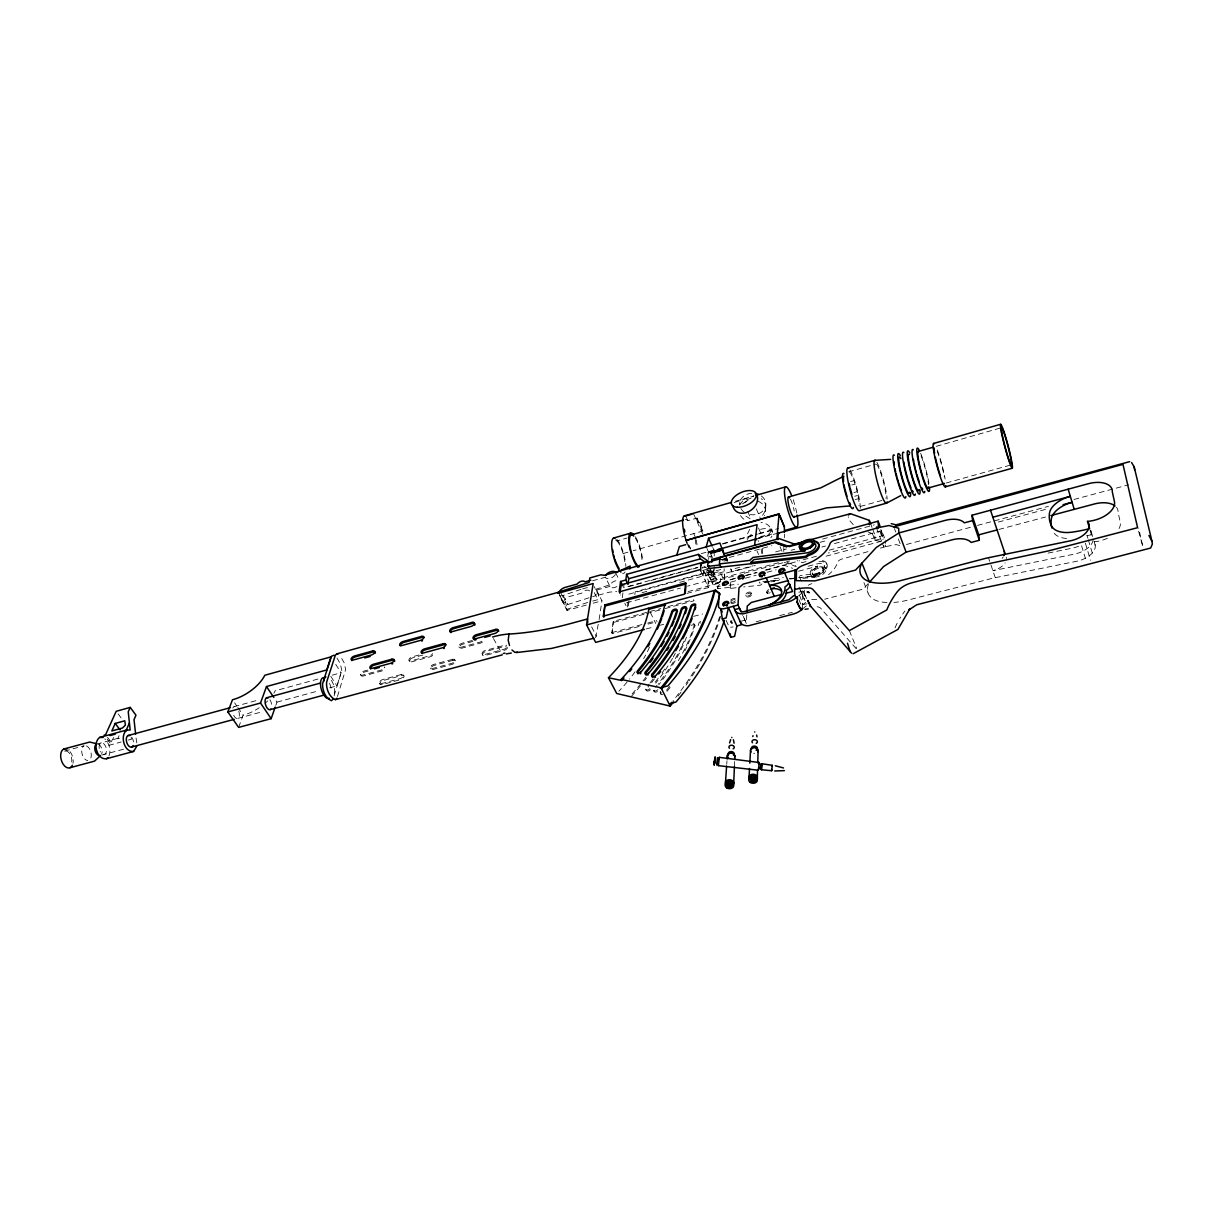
<?xml version="1.0" encoding="UTF-8"?>
<svg xmlns="http://www.w3.org/2000/svg" width="1213" height="1213" viewBox="0 0 1213 1213"><rect width="100%" height="100%" fill="white"/><g stroke="black" fill="none" stroke-linecap="round" stroke-linejoin="round"><path stroke-width="0.75" stroke-dasharray="5 3.75" d="M700.856 527.124L701.539 531.43M802.536 608.168L802.748 590.564M804.34 590.215L804.234 599.374L797.745 584.075M783.75 551.521L783.825 547.336M765.57 510.279L765.858 503.334M734.426 766.571L734.653 761.218M746.799 614.794L746.359 623.467L742.583 615.127M751.742 493.282A13.116 10.781 1.1 0 0 739.718 504.851L739.869 502.046M736.124 587.774L730.484 588.381L730.302 582.604M730.484 588.381L730.681 585.227M724.313 578.935L724.813 571.505L713.471 574.613L712.562 571.247M724.722 579.814L724.1 568.745M726.739 764.296L726.996 760.733M778.473 562.741L720.643 578.465L720.446 581.361L717.035 583.62L717.793 588.623L729.999 587.319M717.793 588.623L718.005 585.712L720.264 584.211M719.961 582.376L712.728 584.348L713.835 569.746M714.29 566.577L713.957 570.853L627.106 594.628L627.485 595.826M708.801 570.186L708.468 574.522L712.759 583.893L720.916 581.679M707.816 586.243L708.271 580.436L716.398 578.237L714.654 577.009A5.868 1.516 55.3 0 1 713.669 576.175L709.423 569.989L714.123 573.249L705.996 575.478L705.526 581.27L687.574 586.152M686.937 593.4L708.437 587.577L708.892 581.77L702.024 566.88M707.71 556.312L708.437 551.96L710.848 554.159A11.008 2.669 74.8 0 1 711.925 556.524M708.65 559.36L708.877 556.509L710.287 556.115M703.085 575.993L703.57 570.216M898.363 539.027L900.971 545.971L896.164 544.592L883.731 546.957L883.883 545.35M634.839 594.643L635.203 591.792L706.557 572.248L717.004 579.556L708.892 581.77M628 602.073L627.197 608.092L624.786 603.24M628.319 605.909L629.244 598.934M622.936 592.884L622.208 598.1L620.586 594.84M624.24 583.392L623.649 587.668L697.96 567.214M639.175 626.484L612.247 633.656L611.716 632.64L613.323 621.344L647.954 612.019M612.247 633.656L613.323 621.344M595.568 637.78L598.828 621.405M599.116 619.54L601.951 600.814L594.779 586.683M592.748 601.072L597.857 599.677L598.555 595.143L594.188 586.561M595.477 589.336L610.215 584.711A5.58 2.987 -26.7 0 1 619.055 580.769M558.465 592.429L567.077 610.351L586.258 605.105M108.988 755.881C111.247 749.998 109.185 743.175 104.758 738.869M337.441 696.505L345.644 669.546L344.234 662.965L340.58 656.476M334.075 695.853L341.808 670.607L340.398 664.011L336.744 657.537M329.663 687.832L336.926 685.861L341.08 672.73L335.031 663.223M275.806 705.435L276.973 702.115L274.881 699.006M238.627 727.391L243.146 715.17A29.612 14.48 -33.3 0 0 259.248 707.74M119.071 735.745L117.737 738.747L121.255 737.792M113.734 737.504L109.018 745.298L121.194 741.992M739.703 504.851L742.538 501.151L751.499 497.997M749.679 529.323L746.935 535.069L747.344 539.74M762.522 515.328C766.434 510.628 767.495 501.924 761.203 498.725M868.205 583.559L863.156 589.124L824.688 599.222M743.978 502.743L748.027 500.241M802.627 608.835L806.342 605.894M798.7 595.719L803.688 591.777L806.63 598.722M803.688 591.777L803.233 591.55A40.878 23.623 -23.1 0 0 798.412 592.262L803.036 604.483L805.72 602.361M742.371 503.926L748.012 500.772M734.183 502.576L753.91 495.95L733.349 501.833M580.891 589.366L563.135 595.431A6.55 3.442 -27.6 0 1 561.574 595.553M587.638 602.482L567.275 609.214M936.239 446.339L1001.483 427.704M848.66 471.827L875.725 464.094M615.4 539.83L616.886 540.907L627.045 538.011M685.33 519.467A16.77 4.17 74.6 0 1 686.467 519.528L687.832 520.68L697.02 518.072A16.8 4.094 74.6 0 1 702.888 530.991L633.201 550.717M867.962 551.642L843.171 558.723A4.928 2.76 -21.9 0 0 837.546 562.453A30.098 16.785 -22.6 0 1 828.54 574.689M880.35 548.109L885.672 546.593L885.445 541.756M850.616 481.591L853.376 480.803M851.814 484.988L854.589 484.214M623.103 553.568L631.518 551.187M853.952 492.584L856.712 491.811M854.725 496.269L857.485 495.495M855.241 499.559L858 498.786M722.675 543.621L757.155 534.008M758.959 533.508L775.289 528.959M722.569 544.076L756.973 534.493M758.792 533.978L778.701 528.428M592.551 580.8L605.393 577.221L609.987 586.395A5.58 2.987 -26.7 0 0 617.235 586.364M860.305 506.458L883.746 499.938M946.276 482.971L1011.49 464.822M701.159 553.659L719.339 548.61M758.61 537.693L774.106 533.402M714.23 555.918L714.169 550.626L719.536 549.125M758.898 538.208L762.477 537.207L757.746 526.245M582.604 588.896L589.442 587.001M609.987 586.395L597.19 589.897L595.81 595.644L567.866 604.483A6.52 3.472 -27.6 0 1 563.545 602.967L559.602 595.462M559.997 595.628L563.545 602.891L565.698 602.3M720.825 559.799L771.877 545.729M598.555 595.143L609.654 592.096L616.674 591.58M628.804 586.592L641.586 583.074M650.714 580.557L698.188 567.487M702.266 568.063L705.723 567.108M702.463 570.519L708.923 568.745M710.166 569.867L706.542 570.868L712.728 584.348M775.592 551.93L786.494 548.943M822.641 539.042L874.3 524.88M593.233 603.195L601.951 600.814M317.927 679.068L275.169 690.773A29.612 14.48 -33.3 0 1 273.835 693.26M332.18 675.171L341.08 672.73M707.573 573.112L723.918 568.654M791.103 550.262L794.742 549.277M819.988 542.363L827.19 540.391M641.98 592.702L649.167 590.731M679.72 582.376L719.916 571.399L723.479 579.238M64.547 751.135L84.091 745.783A7.672 4.488 74.1 0 0 82.059 753.88A7.672 4.488 74.1 0 0 87.776 760.536M739.869 567.214L730.848 569.67L731.864 571.914L755.29 565.531M418.985 655.005L412.299 656.824A3.154 1.638 -30.8 0 0 408.963 659.599A3.154 1.638 -30.8 0 0 411.207 660.842L429.614 655.824A3.169 1.653 -30.5 0 0 432.723 653.595M472.373 640.434L462.138 643.224A3.184 1.668 -29.9 0 0 458.802 646.013A3.184 1.668 -29.9 0 0 461.167 647.242L479.969 642.117A3.199 1.683 -29.5 0 0 483.092 639.873M367.554 670.092L363.945 671.077A3.139 1.607 -31.7 0 0 360.61 673.822A3.139 1.607 -31.7 0 0 362.748 675.08L380.791 670.183A3.139 1.622 -31.4 0 0 384.187 666.923M422.882 655.05L412.875 657.78A3.154 1.638 -30.8 0 0 409.539 660.539A3.154 1.638 -30.8 0 0 411.783 661.782L430.19 656.779A3.169 1.653 -30.5 0 0 433.557 653.519M472.918 641.404L462.699 644.194A3.184 1.668 -29.9 0 0 459.363 646.969A3.184 1.668 -29.9 0 0 461.728 648.212L480.53 643.087A3.199 1.683 -29.5 0 0 483.881 639.812M96.585 744.145L120.815 737.534M234.064 706.648L259.309 699.765M709.635 577.615L753.167 565.758M821.883 547.018L825.492 546.047M834.483 543.591L881.775 530.703L884.474 537.784L828.312 553.007M368.13 671.032L364.537 672.017A3.139 1.607 -31.7 0 0 361.201 674.762A3.139 1.607 -31.7 0 0 363.324 676.02L381.367 671.123A3.139 1.622 -31.4 0 0 384.278 669.182A3.139 1.622 -31.4 0 0 384.309 667.165M708.028 552.764L722.22 548.913L708.104 552.491M726.951 559.057L721.932 560.361L726.951 559.057L727.815 561.24M724.009 561.088L727.421 560.224L724.025 561.134M626.575 602.755L680.402 588.108M128.153 740.097L131.626 739.157L130.428 736.746M711.697 582.104L735.578 575.584M744.297 573.249L789.557 560.967M829.176 550.202L883.58 535.433M276.973 702.115L318.761 690.788M730.817 579.435L736.246 577.964M745.298 575.508L756.154 572.566M765.206 570.125L799.579 560.8M803.173 559.83L817.547 555.933M729.938 579.966L735.366 578.495M746.238 575.553L757.094 572.612M766.161 570.155L784.265 565.243L792.589 568.306M688.105 591.58L719.552 583.059M708.301 552.097L722.235 548.443M756.457 538.966L778.473 533.023M708.195 552.264L722.16 548.701M722.584 549.034L709.817 552.491L722.614 549.095M730.878 582.073L736.306 580.602M745.358 578.161L756.215 575.22M767.086 572.278L776.138 569.837M805.993 561.619L802.339 562.605L797.184 560.709M826.038 556.191L885.369 540.134M101.786 755.077L124.59 748.937M237.839 718.354L263.085 711.546M649.789 611.534L660.721 608.592M668.014 606.621L693.548 599.753L694.033 600.799L663.041 609.138M709.347 552.097L722.341 548.594M709.575 552.264L720.84 549.246M720.947 549.914L710.06 552.825L722.781 549.459M712.425 557.844L710.318 553.219L722.963 549.838M808.116 566.259L816.834 563.924A8.006 4.488 -22.5 0 1 824.37 567.244A8.006 4.488 -22.5 0 1 814.848 573.749L799.989 575.553M798.563 571.217L817.729 566.092A8.006 4.488 -22.5 0 0 810.208 572.218A8.006 4.488 -22.5 0 0 815.743 575.917L800.898 577.706M385.567 683.647L400.608 679.614M613.839 622.36L644.816 614.036M646.65 613.551L661.221 609.623M906.445 544.501L975.646 525.911M977.466 525.411L1048.487 506.337M1073.975 499.483L1128.606 484.806M998.36 522.045L1046.925 509.02M611.716 632.64L645.847 623.527M647.636 623.057L656.627 620.662M998.875 529.459L1045.515 517.011M648.151 624.089L657.128 621.693M646.18 628.956L653.398 627.045M660.342 625.195L663.678 624.316M693.609 616.356L702.661 613.96M711.455 552.916L722.978 549.868M740.142 621.481L744.888 620.237A27.914 15.996 -24.9 0 1 746.056 622.83A3.184 1.835 -24.1 0 0 746.238 623.209M756.169 621.753L763.402 619.858M779.701 615.613L792.377 612.292M760.324 537.025L769.194 533.932L771.407 530.581C770.816 525.578 765.464 522.924 760.976 522.287M710.302 553.189L711.379 552.931M1048.153 553.083L1072.171 548.17A19.363 10.978 -16.7 0 0 1081.359 545.031L1085.347 558.268M1107.348 538.314A22.789 12.843 -16.2 0 1 1093.535 541.847A19.256 11.023 -16.6 0 1 1076.204 561.361L993.053 578.131L907.764 600.132A48.52 27.702 -20.5 0 1 893.905 602.406M803.036 604.483L803.567 604.392A40.666 23.744 -23 0 1 807.176 603.831M774 578.692L783.28 577.57M778.64 580.375L763.796 582.164L760.536 585.166L743.63 586.971M789.769 579.041L793.484 578.601M716.822 586.531L720.325 586.152M729.043 585.212L738.459 584.196M762.901 581.573L768.542 580.951M770.422 580.754L779.807 579.738M789.208 578.722L796.729 577.919M798.609 577.722L813.65 576.099L816.364 574.083A11.023 6.156 -22.5 0 0 826.493 566.532A11.023 6.156 -22.5 0 0 821.61 560.542M768.997 582.028L759.611 583.044L759.141 581.967M770.877 581.831L774.637 581.421M802.824 578.389L814.105 577.191L816.804 575.174A11.023 6.171 -22.5 0 0 827.296 565.849A11.023 6.171 -22.5 0 0 816.849 562.165M811.679 599.51L819.124 599.631M872.268 533.295L874.998 540.361L880.729 541.392M787.313 562.498L795.849 565.561M784.341 562.347L796.304 566.638M868.008 531.916L874.77 534.539L874.998 540.361M750.165 518.815L744.115 515.025M707.983 568.988L703.676 565.986L704.526 567.851M707.406 569.852L710.287 571.869M853.3 524.668L850.146 521.12L848.327 516.829M695.671 518.451L700.432 525.047M856.075 648.561L820.792 608.35A8.991 5.201 -22.7 0 0 817.107 606.788M107.548 737.337L111.49 742.538M107.123 739.02L110.08 742.917M118.131 713.896L121.982 719.066M561.119 593.415L565.592 601.936L567.077 610.351L559.754 596.387M234.625 702.827L236.747 705.921M237.824 707.467L243.146 715.17M330.8 676.323L336.926 685.861M360.67 674.731L361.262 675.656M379.517 683.222L380.109 684.177M403.307 674.928L403.899 675.884M409.069 660.494L409.645 661.449M430.509 668.12L431.085 669.076M454.708 659.675L455.284 660.645M458.939 646.908L459.5 647.863M482.198 654.186L482.759 655.156M493.448 638.523L502.076 653.852M758.14 540.573L758.565 541.392M563.135 595.431L567.866 604.483M591.626 626.878L596.553 636.385M645.877 689.545L646.408 690.606M594.249 592.596L597.857 599.677M653.61 690.379L654.156 691.44M660.342 693.032L660.873 694.094M615.613 572.794L618.66 578.904M650.335 612.489L655.733 623.482M693.093 623.679A2.805 1.592 -25.4 0 1 694.488 624.452L694.988 625.514A218.128 118.07 -29.5 0 1 687.498 645.346M700.765 570.989L708.437 587.577M688.287 544.561L690.409 549.155M726.102 620.328L729.165 626.985A7.233 4.124 -24.5 0 0 733.107 626.939M709.726 567.502L713.396 575.523L715.988 577.327L713.199 578.085L709.529 570.065M685.679 515.98L687.832 520.68M695.868 538.254L693.76 533.629L694.806 537.768M730.772 621.829L731.257 622.891M706.952 548.503L711.379 558.253M712.926 570.61L717.004 579.556M697.005 518.057L702.888 531.036M693.502 513.736L703.646 536.07M720.643 578.465L721.129 579.511M712.774 547.533L714.169 550.626M743.266 616.386L745.57 621.496M725.541 557.844L727.057 561.225M745.813 595.174L746.298 596.25M725.419 555.281L727.982 560.982M751.256 592.808A2.972 1.668 -24 0 1 747.739 595.917A2.972 1.668 -24 0 1 746.617 593.248A2.972 1.668 -24 0 1 751.256 592.808L751.742 593.87A2.972 1.668 -24 0 1 748.209 596.993A2.972 1.668 -24 0 1 747.102 594.325A2.972 1.668 -24 0 1 751.742 593.87M768.845 589.609A2.987 1.683 -23.6 0 0 766.768 592.353L767.238 593.43A2.987 1.683 -23.6 0 0 769.921 594.036M757.064 551.066L758.55 554.477M747.693 511.37L750.665 518.254M756.366 508.914L760.066 517.542M770.907 528.383L772.287 531.612M798.897 599.662L801.08 604.771M800.58 590.231L804.992 600.632M780.004 546.669L782.203 551.824M799.352 576.524L801.505 581.603M803.233 591.55L806.16 598.479M812.225 573.203L812.68 574.28M810.39 573.992L810.845 575.083M824.173 565.44L825.507 568.7M849.358 630.624L856.636 648.333M823.233 568.412L823.672 569.504M686.998 543.075L688.863 547.594M826.493 563.15L826.932 564.242M726.435 557.813L726.936 559.011M880.865 529.505L883.716 537.465M863.914 582.558L868.053 592.99M876.468 527.973L883.731 546.957M870.691 523.94L872.041 527.473M872.723 529.247L874.77 534.539M879.743 531.051L883.034 539.679M894.466 528.61L895.77 532.082M730.757 568.791L731.864 571.914M881.017 532.022L882.761 537.662M988.474 557.722L989.687 561.27M990.885 564.803L995.282 577.676M1085.392 543.151L1090.517 560.285M1087.045 535.449L1087.909 538.36M1088.349 539.815L1092.291 553.067M1091.291 531.946L1092.625 536.48M1094.141 541.589L1095.203 545.183M1090.062 530.142L1091.412 534.66A19.317 10.993 -16.7 0 1 1092.504 536.222M1138.567 531.188L1142.904 546.851L1138.734 528.534M136.038 737.959L136.948 743.66M761.142 549.034L761.825 553.568M885.535 545.031L885.672 546.593M563.545 602.967L563.499 601.921A6.52 3.472 -27.6 0 1 570.929 596.114L581.906 593.081A4.518 2.396 -27.3 0 1 585.985 590.352A4.518 2.396 -27.3 0 1 589.533 590.974M784.432 534.099L784.462 537.708M762.477 548.503L762.492 554.144M754.607 753.318A3.821 2.805 2.9 0 1 753.607 753.258M760.536 529.338A13.191 7.096 -23.6 0 1 770.831 537.768M748.345 538.284A13.191 7.096 -23.6 0 1 751.711 533.993M735.366 600.678A2.957 1.668 -24.4 0 1 730.969 602.224M730.666 600.162A2.957 1.668 -24.4 0 1 735.487 598.873M761.324 495.92A13.116 10.781 1.1 0 1 764.599 508.778A13.116 10.781 1.1 0 1 750.377 514.63M744.282 512.204A13.116 10.781 1.1 0 1 740.43 507.61M920.652 453.298A22.425 2.729 75 0 1 928.976 483.562M921.046 455.83A18.953 2.305 75 0 1 928.491 484.684M849.995 470.038A22.122 3.533 74.9 0 1 857.379 490.097A22.122 3.533 74.9 0 1 860.108 509.324M654.429 690.182A2.547 1.486 -26.7 0 0 655.141 692.123A2.547 1.486 -26.7 0 0 658.371 690.758A218.128 118.07 -29.5 0 0 661.707 686.619M616.704 539.285A18.362 5.277 74.4 0 1 625.817 566.304M625.044 571.96A18.362 5.277 74.4 0 1 622.572 573.264M649.531 647.136A156.917 85.35 -29.2 0 1 643.603 658.659M635.066 671.79A156.917 85.35 -29.2 0 1 629.502 679.083M627.121 681.994A156.917 85.35 -29.2 0 1 618.903 691.213M635.385 536.798A18.422 5.125 74.5 0 1 642.693 561.589M1093.125 539.876A19.317 10.993 -16.7 0 1 1074.005 554.174L992.886 570.671A14.95 8.567 -18.5 0 0 1005.168 562.847M1090.714 530.202A19.363 10.978 -16.7 0 1 1090.851 535.828M849.509 472.024A18.271 2.911 74.9 0 1 856.105 487.671A18.271 2.911 74.9 0 1 858.986 505.882M876.499 464.306A18.377 2.669 74.9 0 1 882.928 480.105A18.377 2.669 74.9 0 1 885.975 498.361M720.567 616.265A296.927 158.206 -30.3 0 1 688.954 680.963M688.014 682.358A296.927 158.206 -30.3 0 1 686.088 685.148M681.069 692.123A296.927 158.206 -30.3 0 1 677.931 696.323M719.612 616.735A297.049 158.13 -30.3 0 1 673.048 700.841M99.223 748.497A5.989 3.457 74.2 0 1 103.075 743.205A5.989 3.457 74.2 0 1 106.153 752.485A5.989 3.457 74.2 0 1 100.194 751.454M267.739 700.841A29.612 14.48 -33.3 0 1 265.116 703.267M937.194 451.221A19.014 2.153 75 0 1 944.245 476.936M876.908 462.335A22.243 3.23 74.9 0 1 887.143 499.165M507.595 647.499A3.245 1.744 -29.2 0 1 504.229 650.35L485.048 655.505A3.23 1.729 -29.6 0 1 482.607 654.247A3.23 1.729 -29.6 0 1 485.958 651.411L505.093 646.241A3.245 1.744 -29.2 0 1 506.503 646.12M506.428 647.651A3.245 1.744 -29.2 0 1 503.668 649.364L484.487 654.535A3.23 1.729 -29.6 0 1 482.046 653.261A3.23 1.729 -29.6 0 1 485.412 650.426L504.547 645.255A3.245 1.744 -29.2 0 1 506.488 645.301M808.283 585.242A10.781 6.126 -22.6 0 1 811.846 583.665M767.238 593.43A2.987 1.683 -23.6 0 1 768.633 591.049M735.396 602.239A2.957 1.668 -24.4 0 1 732.667 603.422A2.957 1.668 -24.4 0 1 730.787 602.664M730.848 601.739A2.957 1.668 -24.4 0 1 735.548 599.692M732.516 623.679A3.002 1.713 -24.5 0 1 732.106 620.92M793.211 499.771A20.909 4.048 74.8 0 1 796.85 513.448M329.511 683.359A10.781 4.913 74.5 0 1 331.513 691.304M331.392 680.266A10.781 4.897 74.6 0 1 333.454 696.55M646.484 678.143A188.637 102.241 -29.4 0 1 644.528 680.72M640.434 685.876A188.637 102.241 -29.4 0 1 630.396 697.414M645.953 677.081A188.728 102.18 -29.4 0 1 642.996 680.963M640.949 683.541A188.728 102.18 -29.4 0 1 632.185 693.806M616.917 540.922A16.527 4.761 74.4 0 1 623.088 553.522L624.134 557.646A16.527 4.761 74.4 0 1 624.831 561.649M670.107 687.453A214.837 116.857 -29.3 0 1 665.224 693.472M686.861 646.696A218.128 118.07 -29.5 0 1 684.875 650.759M662.783 694.655A2.866 1.683 -26.5 0 1 661.221 692.289M1006.214 557.267A14.95 8.567 -18.5 0 1 1006.472 558.571M675.323 653.201A196.87 106.926 -29.3 0 1 673.245 657.067M672.518 658.371A196.87 106.926 -29.3 0 1 655.748 683.177M650.441 689.697A2.532 1.471 -26.8 0 1 647.151 691.016A2.532 1.471 -26.8 0 1 646.665 688.954A213.2 115.008 -29.7 0 0 648.682 686.437M654.429 678.855A213.2 115.008 -29.7 0 1 651.608 682.646M1119.053 528.565A22.789 12.843 -16.2 0 0 1120.251 522.151L1118.083 512.28A21.91 12.236 -16.3 0 0 1116.43 507.277M1091.412 534.66A79.148 43.38 -16.8 0 1 1086.848 535.782M700.219 623.103A2.653 1.501 -25.2 0 1 700.659 622.785M691.258 625.423A2.805 1.592 -25.4 0 1 694.988 625.514M98.435 744.221A5.974 3.457 74.2 0 1 101.68 754.016M770.179 592.702A2.987 1.683 -23.6 0 1 766.768 592.353M86.487 745.889A7.672 4.488 74.1 0 1 90.914 752.227A7.672 4.488 74.1 0 1 89.914 759.596M1066.576 538.451A24.245 13.616 -16.7 0 1 1053.46 532.067M686.497 637.174A205.361 111.444 -29.4 0 1 658.75 684.829M615.37 574.477A5.61 2.972 -26.7 0 1 610.685 578.146A5.61 2.972 -26.7 0 1 605.787 577.919M635.43 538.208A16.588 4.625 74.5 0 1 639.933 548.761L640.98 552.916A16.588 4.625 74.5 0 1 641.995 560.527M696.217 539.937A20.485 5.095 74.6 0 1 697.248 547.624M790.497 499.225A10.371 2.001 74.8 0 1 794.181 511.022M694.488 624.452A218.234 117.995 -29.5 0 1 678.355 660.645M758.125 501.272A13.176 10.811 1.1 0 1 764.296 515.768M743.887 519.164A13.176 10.811 1.1 0 1 740.021 514.555M382.231 684.557A3.184 1.653 -31.5 0 1 380.033 683.253A3.184 1.653 -31.5 0 1 383.399 680.463L401.746 675.52A3.184 1.668 -31.2 0 1 404.035 676.551A3.184 1.668 -31.2 0 1 401.367 679.341M690.652 548.397A16.77 4.17 74.6 0 1 689.075 545.395M695.094 539.148A16.77 4.17 74.6 0 1 695.928 545.441M269.862 699.643A6.217 3.017 74.5 0 1 271.697 706.952M238.794 711.197A6.171 3.108 74.4 0 1 238.188 718.141A6.171 3.108 74.4 0 1 233.669 715.291M232.881 708.089A6.171 3.108 74.4 0 1 234.867 706.512M131.701 737.246A6.02 3.381 74.2 0 1 133.582 742.932M700.644 621.45A2.669 1.501 -25.2 0 0 698.915 623.164A235.731 126.94 -29.7 0 1 697.141 628.592M664.724 669.045A196.946 106.865 -29.3 0 1 662.025 672.972M658.219 678.203A196.946 106.865 -29.3 0 1 654.171 683.435M649.895 688.65A2.532 1.471 -26.8 0 1 646.62 689.954A2.532 1.471 -26.8 0 1 646.12 687.907A213.291 114.947 -29.7 0 0 649.137 684.117M652.973 679.053A213.291 114.947 -29.7 0 1 650.107 682.858M868.432 584.439A31.311 17.983 -20.7 0 0 881.245 601.906A48.52 27.702 -20.5 0 0 887.355 602.497M895.058 627.849A107.608 64.668 -18.2 0 1 898.848 620.146M899.743 618.615A107.608 64.668 -18.2 0 1 900.683 617.083M902.715 614.051A107.608 64.668 -18.2 0 1 904.898 611.049M937.285 449.978A22.486 2.532 75 0 1 945.109 479.059M732.697 622.618A3.002 1.713 -24.5 0 1 731.136 620.343M65.714 750.923A7.642 4.549 74.1 0 1 70.809 755.638A7.642 4.549 74.1 0 1 71.158 763.705M70.111 751.681A9.886 5.898 74.1 0 1 73.007 763.311M657.84 689.697A2.547 1.486 -26.7 0 1 654.611 691.061A2.547 1.486 -26.7 0 1 653.898 689.12A205.452 111.384 -29.4 0 0 657.158 685.118M1003.212 556.964A14.981 8.552 -18.5 0 1 1002.12 558.405M661.085 693.533A2.866 1.683 -26.5 0 1 660.691 691.243M669.591 686.391A214.928 116.782 -29.3 0 1 665.679 691.213M683.92 641.283A205.452 111.384 -29.4 0 1 682.191 645.18M681.585 646.484A205.452 111.384 -29.4 0 1 658.219 683.783M726.678 558.389L721.735 559.739L726.693 558.435M452.479 659.326L433.754 664.39A3.199 1.683 -30.6 0 0 430.388 667.195A3.199 1.683 -30.6 0 0 432.707 668.484L451.479 663.42A3.214 1.698 -30.2 0 0 454.845 660.6A3.214 1.698 -30.2 0 0 452.479 659.326M453.056 660.297L434.33 665.346A3.199 1.683 -30.6 0 0 430.964 668.166A3.199 1.683 -30.6 0 0 433.284 669.44L452.055 664.39A3.214 1.698 -30.2 0 0 455.421 661.57A3.214 1.698 -30.2 0 0 453.056 660.297M401.169 674.564L382.823 679.507A3.184 1.653 -31.5 0 0 379.442 682.312A3.184 1.653 -31.5 0 0 381.64 683.601L400.032 678.658A3.184 1.668 -31.2 0 0 403.413 675.853A3.184 1.668 -31.2 0 0 401.169 674.564M723.024 550.338L710.575 553.674L722.993 550.414M815.333 575.735A6.004 3.366 -22.5 0 0 823.87 570.368A6.004 3.366 -22.5 0 0 815.318 569.594A6.004 3.366 -22.5 0 0 815.333 575.735M814.893 574.659A6.004 3.366 -22.5 0 0 823.43 569.276A6.004 3.366 -22.5 0 0 814.878 568.518A6.004 3.366 -22.5 0 0 814.893 574.659M814.408 577.024A8.006 4.488 -22.5 0 0 825.765 569.852A8.006 4.488 -22.5 0 0 814.378 568.836A8.006 4.488 -22.5 0 0 814.408 577.024"/><path stroke-width="1.5" d="M879.258 526.487L878.424 527.594L835.666 539.967A4.958 2.729 -22.1 0 0 829.98 543.727A30.325 16.648 -22.8 0 1 804.037 565A10.872 6.08 -22.8 0 0 796.501 569.746L796.304 580.678L815.015 580.875L855.574 570.065L876.271 547.472L898.924 532.947L945.154 520.407A20.742 11.554 -19.6 0 1 964.38 522.833L972.614 520.62L972.007 515.237L1088.364 483.714A22.092 12.145 -16.6 0 1 1112.291 491.781L1114.429 501.56A22.971 12.752 -16.5 0 1 1087.47 521.363A19.408 10.947 -16.8 0 1 1069.942 540.907L986.23 558.192L900.349 580.693A48.899 27.474 -20.6 0 1 873.694 582.649A31.553 17.846 -20.8 0 1 861.958 563.105L869.463 582.164L883.625 566.547L906.096 552.112L952.023 539.846A20.576 11.66 -19.4 0 1 971.173 542.438L979.331 540.255L978.709 534.842L972.007 515.237M800.019 608.623L797.184 601.754L797.457 596.705L795.425 597.13L794.651 593.339L794.909 570.171M757.352 777.154L757.549 770.012M757.761 762.886L758.125 750.392M777.882 539.664L778.261 533.235A7.066 1.44 74.9 0 1 778.412 533.068L850.51 513.69L869.327 520.392L870.691 523.94M733.729 782.612L734.426 766.571M734.729 759.429L734.881 755.866M718.354 764.508L718.369 765.63L758.14 770.225L758.898 766.252L759.035 762.507L719.339 757.352L719.036 758.671M714.457 762.007L714.518 761.385M746.965 611.322L747.238 606.121L751.302 602.467L780.945 594.597M771.62 769.421L771.665 770.71L772.332 765.342L761.916 763.72M749.028 777.412L749.528 768.496M749.816 763.144L750.498 750.65M759.899 768.147C759.808 772.833 761.4 761.203 760.369 764.508M741.037 611.731L738.02 605.06L739.005 587.789L743.114 584.135L796.501 569.746M706.087 562.18L706.891 561.361A5.883 1.516 55.4 0 1 707.679 561.755M843.444 477.043L843.52 481.516M725.51 782.082L726.617 766.07M727.118 758.959L727.36 755.396M644.376 629.441L595.644 642.39L586.576 624.938L715.549 590.14L719.339 593.081L718.43 605.894A7.293 4.094 -24.6 0 0 724.692 608.592L738.02 605.06M803.855 541.908L786.282 546.714L774.607 542.545L719.87 557.662L719.415 563.909L749.679 560.436L752.97 557.434L805.28 550.732A8.082 4.443 -22.7 0 1 799.958 546.441M711.758 562.301L711.986 559.42L775.623 541.847L789.329 546.608L801.399 543.303M715.261 759.96L715.306 759.065M708.817 565.637L708.589 568.533L805.902 557.464L808.631 555.448A11.099 6.11 -22.6 0 0 818.411 548.792A11.099 6.11 -22.6 0 0 816.152 542.363M700.765 570.989L700.644 563.863L708.817 561.604L698.354 554.402L626.605 574.34L625.832 580.026L627.985 584.393L628.759 578.692L626.605 574.34M776.851 539.209L779.08 513.827L686.133 540.407L779.049 514.191L784.371 526.882L779.747 515.404M685.603 582.892L684.541 594.143L603.286 616.143L603.816 617.174L604.953 604.893L685.603 582.892L686.103 583.953L605.484 605.924M685.224 593.339L685.936 585.834M714.427 761.719L714.139 765.221L714.609 761.643M714.745 760.566L714.927 758.428L714.654 760.308M714.548 761.021L714.336 763.523L714.518 762.719M714.942 761.097L714.821 763.053L715.094 761.491M714.851 760.839L715.17 756.836L714.412 761.112M754.592 545.365L757.079 524.668L708.574 538.269L706.209 546.881M714.684 761.552L714.669 759.778M714.715 761.946L715.079 760.081M755.942 540.088L756.29 539.057M629.774 569.003L630.169 566.016L615.613 572.794A5.61 2.972 -26.7 0 0 611.003 571.641A5.61 2.972 -26.7 0 0 605.651 575.523L605.636 575.584M714.578 762.977L714.654 761.294M625.832 580.026L620.571 581.482L619.115 591.899L700.144 569.64M619.767 593.218L621.299 584.863L706.497 561.346M603.286 616.143L604.953 604.893M586.576 624.938L593.172 583.544L558.116 593.293L558.329 592.156L589.078 582.452L589.806 577.949L600.951 574.826L604.392 575.28L719.931 543.06L723.767 553.886L779.095 538.587L794.621 544.121L805.371 541.18M758.701 763.72L759.035 762.507M762.052 764.706L762.325 763.765L761.582 769.709M722.326 618.964L726.147 617.948L728.482 607.592L736.882 625.953L734.608 636.355L730.802 637.341L722.326 618.964L720.734 608.683L722.266 612.004M772.029 766.131L772.332 765.342M717.474 757.685L716.625 765.024M718.263 758.504L717.565 764.387M729.559 742.947L730.651 739.581M876.787 526.776L876.468 527.973L888.993 525.532L898.651 528.201L898.924 532.947L906.096 552.112M752.788 736.549L753.046 735.685M136.735 746.313L133.597 751.454L106.441 758.747C96.767 759.929 92.385 742.841 99.618 737.443L126.758 730.014L130.155 730.074L128.244 711.819L130.216 707.391L135.977 715.2L134.021 719.627L135.629 734.29M676.763 555.099L679.401 546.457L685.709 544.682M271.151 718.672L260.507 703.04L266.481 686.543L326.722 669.955L330.982 656.87L264.783 675.262A29.809 14.329 -33.2 0 1 232.487 699.749L227.847 711.925L238.627 727.391L271.151 718.672L275.23 707.088M587.729 622.678L587.517 618.964L569.958 623.725A211.017 104.136 -26.5 0 1 508.99 634.05L508.202 640.358L509.521 645.559M558.116 593.293L560.057 592.399M718.369 765.63L719.339 757.352M125.743 731.287L129.412 722.978M115.22 723.433L111.839 730.939L122.437 728.027L125.409 725.116L124.757 720.795L115.22 723.433L120.102 729.938M336.911 698.203L335.425 699.628C329.132 697.111 326.039 688.666 326.6 682.222L335.349 655.187L336.805 653.868L559.163 592.035M332.999 699.249L331.513 700.674C325.205 698.188 322.112 689.742 322.673 683.298L331.498 656.263L334.075 655.217M848.418 515.009L850.116 513.736M793.787 595.598L788.981 599.707L743.539 611.716A3.214 1.82 -24.2 0 1 740.658 610.912A28.051 15.905 -24.9 0 0 739.505 608.32L734.729 609.593A13.464 7.612 -24.1 0 0 743.22 613.793L787.753 602.042A13.161 7.46 -23.2 0 0 796.88 597.16L797.457 596.705M99.784 756.245L94.553 761.127L70.096 767.708M802.278 609.426L800.974 609.669M751.105 563.696L750.635 562.605L753.925 559.602L806.205 552.946A8.082 4.443 -22.6 0 0 814.287 549.049A8.082 4.443 -22.6 0 0 814.878 543.682M740.142 621.481A13.388 7.657 -24 0 0 748.618 625.741L792.968 614.157A13.1 7.505 -23.1 0 0 802.051 609.29L799.322 606.788L796.805 601.83M106.441 758.747L107.881 757.64M126.758 730.014C119.708 735.503 123.999 752.439 133.597 751.454M900.713 495.662L886.582 503.137L859.532 510.658A22.122 3.533 74.9 0 1 849.707 488.718A22.122 3.533 74.9 0 1 848.645 468.354M843.884 476.193L820.761 487.853L788.405 497.042M511.977 649.956L514.873 652.351L517.466 652.124M847.629 468.112L874.694 460.364L890.66 459.378M933.51 443.503L1000.558 424.292M684.284 515.889L731.53 502.364M755.669 495.45L785.524 486.898M691.941 514.191L685.679 515.98A20.485 5.095 74.6 0 0 685.345 538.026L686.998 543.075M613.581 538.041L630.563 533.189M918.165 451.509L932.63 447.385M631.078 534.963L683.51 519.983M794.06 516.95L826.402 507.898L850.328 505.897M130.216 707.391L116.19 711.303L105.576 734.729L104.166 735.123M590.852 580.239L584.878 581.891A4.534 2.381 -27.3 0 0 581.345 581.285A4.534 2.381 -27.3 0 0 577.236 584.029L566.228 587.092A6.55 3.442 -27.6 0 0 558.768 592.899M928.218 488.005L944.472 483.487A19.014 2.153 75 0 1 943.85 483.305M784.644 530.475L796.926 527.049M721.326 548.64L757.109 538.693M945.382 486.822L1012.4 468.218M628.759 578.692L700.401 558.859L704.708 561.831M502.318 654.853L335.425 699.628M364.734 657.946L370.177 656.445M808.95 540.194L878.151 521.181L879.971 525.957M110.065 735.578L115.28 734.153M63.834 748.997L89.777 742.038L96.676 743.766M895.8 524.895L1129.652 461.653M484.821 637.356L490.067 635.915M128.062 735.563L230.409 707.649M266.511 697.793L320.55 683.055M893.814 526.867L1122.98 464.367L1137.612 527.7L1048.457 550.914L968.399 568.048L911.706 582.846A18.225 10.583 -20.3 0 0 897.438 591.58A108.518 64.213 -18.4 0 0 886.824 609.912L849.358 630.624L812.892 589.488A9.067 5.155 -22.8 0 0 808.768 587.941A40.939 23.593 -23.1 0 0 794.545 589.442M374.423 668.848L379.457 667.468M227.847 711.925L260.507 703.04M131.823 746.981L234.185 719.339M270.302 709.59L324.341 695.004M673.579 701.902A296.927 158.206 -30.3 0 1 670.198 706.087L616.72 693.502L608.471 677.733A157.917 84.637 -29.2 0 0 648.803 609.351L665.543 604.832L665.042 603.771A190.016 101.27 -29.4 0 1 621.101 679.432L621.647 680.493A189.925 101.331 -29.4 0 0 623.998 677.946M714.73 591.565L716.049 591.216L719.84 594.158A267.148 141.633 -29.7 0 1 667.878 685.906L663.041 687.134L661.555 688.893A298.929 156.795 -30.3 0 0 714.73 591.565L714.245 590.488A299.065 156.704 -30.3 0 1 661.024 687.801L670.198 706.087M992.841 517.223L1070.321 496.344A24.245 13.464 -16.9 0 0 1049.457 513.266A66.821 37.027 -16.1 0 0 1051.61 526.124A24.305 13.586 -16.8 0 0 1071.397 532.234A79.345 43.274 -16.9 0 0 1089.623 528.625L1087.47 521.363M1063.104 504.684L1072.095 502.273A24.184 13.495 -16.8 0 0 1051.292 519.179A66.67 37.103 -16 0 0 1051.853 527.989M787.965 580.618L769.573 585.545A16.542 9.34 -23.7 0 1 781.672 592.005A16.542 9.34 -23.7 0 1 768.86 605.135A20.879 11.766 -23.7 0 0 784.932 586.971A6.96 3.912 -23.3 0 0 787.965 580.618L784.675 572.93M774.334 587.911L770.983 588.805A16.527 9.355 -23.7 0 1 781.627 591.277M978.709 534.842L997.086 529.945M1050.898 515.57L1094.278 504.002A21.91 12.236 -16.3 0 1 1115.05 505.927M593.824 638.235L551.399 648.439L516.253 652.579M785.948 593.278L792.62 591.504L789.36 583.893A6.944 3.912 -23.3 0 1 786.342 590.261A20.848 11.781 -23.7 0 1 780.975 601.769M736.882 625.953L741.613 624.71L733.243 606.318M778.473 533.023L779.322 533.417M853.148 653.746L897.878 629.471L909.977 608.638L908.992 609.821L916.74 604.771L975.1 589.685L1054.81 573.036L1150.652 548.033L1152.35 544.076L1151.986 541.377L1134.155 466.808L1131.577 462.562M99.618 737.443L103.09 737.489M506.215 653.913L511.31 653.034M801.717 609.017L802.627 608.835M805.038 609.29L808.237 608.865M784.432 770.634L774.698 770.968M750.635 562.605L805.432 556.358L808.176 554.341A11.114 6.11 -22.6 0 0 818.396 546.76A11.114 6.11 -22.6 0 0 813.529 540.831M621.299 584.863L622.254 585.303M761.218 769.739L771.665 770.71M891.221 523.637L897.029 525.123M775.289 765.752L783.507 767.965M621.101 679.432L661.024 687.801M608.471 677.733L621.647 680.493M336.805 653.868L337.927 654.141M777.806 543.53L786.358 546.517M807.312 592.005L809.268 592.657A4.488 2.562 -22.8 0 0 807.312 592.005M810.117 605.727C812.831 610.564 803.506 591.686 810.269 605.803L851.602 653.185M756.563 495.92L757.473 496.784C759.535 510.552 736.973 521.15 732.546 505.427M633.808 536.085L632.337 534.994A16.588 4.625 74.5 0 0 630.457 548.792A16.588 4.625 74.5 0 0 639.206 566.759M722.326 548.579L724.176 554.417M266.481 686.543L273.82 697.445M1148.938 535.509L1151.986 541.377M849.418 502.531L850.525 504.563M850.177 651.73L847.478 643.193M620.571 581.482L622.739 585.834M648.288 608.289L648.803 609.351M715.549 590.14L716.049 591.216M698.354 554.402L700.401 558.859M700.644 563.863L701.266 565.213M719.339 593.081L719.84 594.158M711.986 559.42L712.471 560.482M719.87 557.662L720.34 558.738L711.273 561.24L707.846 563.499L707.604 566.395L719.9 564.985L720.871 567.138M708.574 538.269L712.076 545.986M766.237 577.904L774.288 596.371M796.88 597.16L797.199 597.918M972.614 520.62L979.331 540.255M990.505 510.218L1005.077 553.841M846.977 496.269L845.143 489.87M1068.168 489.188L1074.233 509.354M733.395 739.748L734.108 743.235M756.624 735.078L757.003 736.822M844.036 484.821L844.809 488.566M730.256 633.883L730.802 637.341M1134.155 466.808L1134.61 469.81M878.151 521.181L878.424 527.594M869.327 520.392L869.478 524.729M784.371 526.427L784.417 532.295M752.469 742.765A2.684 1.971 2.8 0 1 753.167 740.036A2.684 1.971 2.8 0 1 756.897 740.643A2.684 1.971 2.8 0 1 756.199 743.372M749.118 779.383A4.276 3.093 3.1 0 1 751.044 775.683A4.276 3.093 3.1 0 1 756.442 776.563A4.276 3.093 3.1 0 1 756.396 780.55M749.755 777.973A3.427 2.471 3.1 0 1 753.789 775.441A3.427 2.471 3.1 0 1 756.245 779.019M749.255 778.2A4.17 3.017 3.1 0 1 751.135 774.591A4.17 3.017 3.1 0 1 756.412 775.441A4.17 3.017 3.1 0 1 756.351 779.337M751.165 752.03A3.821 2.805 2.9 0 1 751.635 748.451A3.821 2.805 2.9 0 1 756.533 748.285A3.821 2.805 2.9 0 1 757.761 751.802M751.393 749.498A2.987 2.183 2.9 0 1 754.911 747.253A2.987 2.183 2.9 0 1 757.048 750.407M751.59 748.937A2.987 2.183 2.9 0 1 753.167 746.253A2.987 2.183 2.9 0 1 757.003 747.253A2.987 2.183 2.9 0 1 756.078 750.119M729.422 748.254A2.669 1.956 3.6 0 1 730.074 745.54A2.669 1.956 3.6 0 1 733.774 746.131A2.669 1.956 3.6 0 1 733.122 748.846M726.056 785.539A4.261 3.078 3.8 0 1 726.526 781.612A4.261 3.078 3.8 0 1 731.985 781.445A4.261 3.078 3.8 0 1 733.38 785.311M726.208 784.341A4.155 3.002 3.8 0 1 726.678 780.505A4.155 3.002 3.8 0 1 731.985 780.353A4.155 3.002 3.8 0 1 733.349 784.129M726.223 782.779A3.396 2.456 3.8 0 1 729.726 780.854A3.396 2.456 3.8 0 1 732.955 783.204M728.649 758.049A3.806 2.79 3.7 0 1 727.997 754.304A3.806 2.79 3.7 0 1 733.001 753.637A3.806 2.79 3.7 0 1 734.532 757.276M728.376 755.532A2.957 2.168 3.7 0 1 730.908 752.697A2.957 2.168 3.7 0 1 734.077 755.35M728.437 754.425A2.957 2.168 3.7 0 1 729.756 751.833A2.957 2.168 3.7 0 1 733.501 752.439A2.957 2.168 3.7 0 1 733.486 755.229M764.842 575.144A3.017 1.668 -23.7 0 1 764.372 575.644M762.34 576.706A3.017 1.668 -23.7 0 1 761.612 576.842M760.354 576.721A3.017 1.668 -23.7 0 1 760.748 573.961A3.017 1.668 -23.7 0 1 764.918 573.355M329.284 698.309A10.781 4.913 74.5 0 1 321.157 688.863A10.781 4.913 74.5 0 1 324.068 677.612M901.502 490.583A18.877 2.547 75 0 1 898.666 482.835M898.196 481.318A18.877 2.547 75 0 1 897.271 478.149M896.847 476.557A18.877 2.547 75 0 1 896.028 473.343M895.664 471.781A18.877 2.547 75 0 1 895.027 468.764M894.345 464.715A18.877 2.547 75 0 1 893.996 461.486M909.583 492.205A18.892 2.502 75 0 1 901.395 474.404A18.892 2.502 75 0 1 900.925 458.635M905.853 496.617A22.319 3.002 75 0 1 896.862 478.422A22.319 3.002 75 0 1 894.406 455.254M910.569 492.645A22.334 2.957 75 0 1 906.066 490.492A22.334 2.957 75 0 1 898.393 462.744A22.334 2.957 75 0 1 900.334 455.633M924.761 491.371A22.395 2.79 75 0 1 916.027 473.025A22.395 2.79 75 0 1 913.313 449.841M929.461 487.399A22.425 2.729 75 0 1 925.231 485.139A22.425 2.729 75 0 1 917.559 457.286A22.425 2.729 75 0 1 919.227 450.22M922.775 489.173A18.938 2.35 75 0 1 921.804 487.778M919.227 481.728A18.938 2.35 75 0 1 916.861 474.359M916.422 472.752A18.938 2.35 75 0 1 915.572 469.537M915.178 467.93A18.938 2.35 75 0 1 914.162 463.336M913.874 461.91A18.938 2.35 75 0 1 913.434 459.287M928.536 486.929A18.953 2.305 75 0 1 921.213 471.372A18.953 2.305 75 0 1 918.863 451.767M782.794 573.006A3.033 1.683 -23.2 0 1 782.051 573.264M779.595 573.036A3.033 1.683 -23.2 0 1 781.399 569.928A3.033 1.683 -23.2 0 1 784.963 570.686M945.715 485.549A22.486 2.532 75 0 1 937.3 467.035A22.486 2.532 75 0 1 934.283 443.837M920 490.022A22.38 2.835 75 0 1 915.633 487.823A22.38 2.835 75 0 1 907.961 460.015A22.38 2.835 75 0 1 909.765 452.934M637.947 567.381A18.422 5.125 74.5 0 1 629.077 544.061A18.422 5.125 74.5 0 1 633.611 534.463M270.954 709.059A6.217 3.017 74.5 0 1 265.404 704.207A6.217 3.017 74.5 0 1 268.164 697.96M802.324 548.761A6.065 3.321 -22.7 0 1 806.615 542.347A6.065 3.321 -22.7 0 1 812.862 545.031M811.361 547.018A6.065 3.321 -22.7 0 1 810.163 547.912M620.889 572.127A18.362 5.277 74.4 0 1 612.307 551.111A18.362 5.277 74.4 0 1 615.021 538.072M421.684 653.185A3.23 1.668 -30.5 0 1 425.126 649.865L443.928 644.725A3.23 1.683 -30.2 0 1 445.808 644.755M797.138 515.07A20.909 4.048 74.8 0 1 793.241 523.789A20.909 4.048 74.8 0 1 784.508 492.978A20.909 4.048 74.8 0 1 791.498 495.177M724.343 620.359A265.45 142.831 -29.7 0 1 675.929 702.069L671.123 703.267L669.667 705.026A297.049 158.13 -30.3 0 0 671.926 702.236M887.082 501.833A22.243 3.23 74.9 0 1 877.818 483.79A22.243 3.23 74.9 0 1 875.634 460.637M133.127 745.525A6.02 3.381 74.2 0 1 128.76 745.995A6.02 3.381 74.2 0 1 126.334 738.641A6.02 3.381 74.2 0 1 129.867 735.654M685.254 613.717A219.629 117.024 -29.5 0 0 686.922 608.532A2.82 1.577 -25.5 0 0 684.359 607.925A2.82 1.577 -25.5 0 0 681.751 610.078A206.771 110.474 -29.4 0 1 645.816 673.154A2.562 1.486 -26.7 0 0 646.529 675.08M681.115 624.286A219.629 117.024 -29.5 0 1 679.295 628.304M675.201 636.431A219.629 117.024 -29.5 0 1 672.942 640.54M668.848 647.408A219.629 117.024 -29.5 0 1 667.105 650.168M664.118 610.746A189.925 101.331 -29.4 0 1 662.283 616.78M661.752 618.312A189.925 101.331 -29.4 0 1 660.024 622.936M659.387 624.483A189.925 101.331 -29.4 0 1 657.34 629.168M649.834 643.466A189.925 101.331 -29.4 0 1 647.894 646.681M631.791 668.954A189.925 101.331 -29.4 0 1 629.638 671.532M940.424 475.784A19.014 2.153 75 0 1 935.359 457.316M934.601 453.253A19.014 2.153 75 0 1 934.131 447.855M648.258 674.792A2.562 1.486 -26.7 0 1 647.651 674.989M498.74 631.139A3.275 1.729 -29.2 0 0 496.223 630.411L477.012 635.673A3.26 1.713 -29.6 0 0 473.843 637.947A3.26 1.713 -29.6 0 0 474.662 639.873M738.596 579.056A2.987 1.653 -24.1 0 1 741.81 575.993A2.987 1.653 -24.1 0 1 743.736 578.101M743.266 578.586A2.987 1.653 -24.1 0 1 742.659 579.041M722.933 585.121A2.987 1.653 -24.5 0 1 725.48 582.68A2.987 1.653 -24.5 0 1 728.467 583.165M755.183 493.448A13.116 10.781 1.1 0 1 758.443 494.343M853.436 507.428A18.256 2.972 74.9 0 1 845.4 492.721A18.256 2.972 74.9 0 1 843.96 473.601M851.92 494.222A18.271 2.911 74.9 0 1 850.192 488.051M849.813 486.519A18.271 2.911 74.9 0 1 849.161 483.502M727.451 605.696A3.033 1.698 -24.6 0 1 726.754 606.06M723.615 606.045A3.033 1.698 -24.6 0 1 725.162 603.058A3.033 1.698 -24.6 0 1 728.907 603.255M72.386 765.282A9.886 5.898 74.1 0 1 64.774 766.176A9.886 5.898 74.1 0 1 60.756 754.122A9.886 5.898 74.1 0 1 66.973 749.103M695.61 605.151A2.684 1.501 -25.3 0 0 693.123 605.484A2.684 1.501 -25.3 0 0 691.365 607.213A237.248 125.894 -29.7 0 1 652.624 675.216A2.881 1.668 -26.6 0 0 653.003 677.491M794.424 516.313A10.371 2.001 74.8 0 1 789.087 506.776A10.371 2.001 74.8 0 1 789.678 497.861M1004.258 551.384A14.981 8.552 -18.5 0 1 1003.97 555.509M619.039 568.412A16.527 4.761 74.4 0 1 614.855 559.178M614.415 557.813A16.527 4.761 74.4 0 1 613.672 554.993M613.065 552.218A16.527 4.761 74.4 0 1 612.656 549.534M695.807 606.94A216.308 115.826 -29.3 0 1 695.019 609.73M692.183 618.251A216.308 115.826 -29.3 0 1 690.485 622.587M689.879 624.028A216.308 115.826 -29.3 0 1 687.953 628.41M687.271 629.881A216.308 115.826 -29.3 0 1 682.767 638.751M678.492 646.226A216.308 115.826 -29.3 0 1 675.686 650.729M660.615 671.532A216.308 115.826 -29.3 0 1 658.644 673.943M913.253 491.826A18.908 2.441 75 0 1 912.252 490.446M911.024 487.914A18.908 2.441 75 0 1 908.219 480.151M907.749 478.635A18.908 2.441 75 0 1 904.58 466.05M904.307 464.64A18.908 2.441 75 0 1 903.867 462.001M919.045 489.567A18.923 2.396 75 0 1 911.615 474.086A18.923 2.396 75 0 1 909.371 454.481M655.49 677.127A2.881 1.668 -26.6 0 1 654.823 677.385M674.701 619.282A198.219 105.986 -29.3 0 0 677.445 611.064A2.76 1.531 -25.7 0 0 675.065 610.321A2.76 1.531 -25.7 0 0 672.396 612.413A214.656 113.992 -29.6 0 1 638.023 671.972A2.547 1.471 -26.9 0 0 638.068 673.867M674.064 620.95A198.219 105.986 -29.3 0 1 671.972 625.984M669 632.352A198.219 105.986 -29.3 0 1 667.029 636.203M664.163 641.374A198.219 105.986 -29.3 0 1 661.055 646.559M653.14 658.325A198.219 105.986 -29.3 0 1 650.229 662.253M323.689 681.448A10.781 4.897 74.6 0 1 325.918 676.945M915.284 493.994A22.365 2.896 75 0 1 906.429 475.739A22.365 2.896 75 0 1 903.852 452.555M100.345 755.472A5.974 3.457 74.2 0 1 95.251 751.196A5.974 3.457 74.2 0 1 96.585 744.145M492.584 636.992A58.36 31.629 -29.8 0 1 508.99 634.05M394.619 661.464A3.214 1.653 -31.1 0 0 392.375 660.19L373.953 665.224A3.199 1.638 -31.5 0 0 370.632 668.939M392.709 663.617A3.214 1.653 -31.1 0 1 391.966 663.996M684.814 531.916A16.77 4.17 74.6 0 1 684.359 529.202M503.486 653.458A57.936 31.932 -29.8 0 1 504.881 653.094M474.965 624.634A3.214 1.668 -29.5 0 1 474.753 625.18M474.814 623.74A3.214 1.668 -29.5 0 0 472.554 623.421L453.723 628.637A3.214 1.653 -29.9 0 0 450.766 630.593A3.214 1.653 -29.9 0 0 450.842 632.61M640.843 673.488A2.547 1.471 -26.9 0 1 640.252 673.776M375.348 653.185A3.169 1.607 -31.3 0 0 373.179 651.957L355.106 656.946A3.154 1.592 -31.6 0 0 351.8 660.6M444.413 648.136A3.23 1.683 -30.2 0 1 443.67 648.53M422.518 640.722A3.184 1.638 -30.4 0 1 421.775 641.101M423.944 637.416A3.184 1.638 -30.4 0 0 422.109 637.371L403.656 642.481A3.184 1.622 -30.8 0 0 400.26 645.741M476.057 639.751A3.26 1.713 -29.6 0 1 475.314 639.888M728.043 785.402C730.332 789.405 731.848 782.37 728.043 785.402M731.757 737.534L731.848 737.398M754.698 732.03L754.789 731.909M751.666 779.959C753.955 783.992 755.517 776.896 751.666 779.959M421.533 636.416L403.08 641.51A3.184 1.622 -30.8 0 0 399.729 644.285A3.184 1.622 -30.8 0 0 401.958 645.513L420.456 640.403A3.184 1.638 -30.4 0 0 423.822 637.629A3.184 1.638 -30.4 0 0 421.533 636.416M471.993 622.436L453.146 627.652A3.214 1.653 -29.9 0 0 449.796 630.442A3.214 1.653 -29.9 0 0 452.146 631.655L471.053 626.439A3.214 1.668 -29.5 0 0 474.404 623.649A3.214 1.668 -29.5 0 0 471.993 622.436M372.588 651.002L354.514 656.006A3.154 1.592 -31.6 0 0 351.148 658.75A3.154 1.592 -31.6 0 0 353.271 659.993L371.39 654.99A3.169 1.607 -31.3 0 0 374.772 652.23A3.169 1.607 -31.3 0 0 372.588 651.002M443.351 643.739L424.535 648.894A3.23 1.668 -30.5 0 0 421.154 651.715A3.23 1.668 -30.5 0 0 423.458 652.973L442.32 647.818A3.245 1.683 -30.2 0 0 445.717 644.982A3.245 1.683 -30.2 0 0 443.351 643.739M495.677 629.411L476.436 634.672A3.26 1.713 -29.6 0 0 473.055 637.507A3.26 1.713 -29.6 0 0 475.496 638.751L494.768 633.489A3.275 1.729 -29.2 0 0 498.164 630.639A3.275 1.729 -29.2 0 0 495.677 629.411M391.784 659.22L373.361 664.269A3.199 1.638 -31.4 0 0 369.965 667.074A3.199 1.638 -31.4 0 0 372.148 668.348L390.631 663.299A3.214 1.653 -31.1 0 0 394.028 660.494A3.214 1.653 -31.1 0 0 391.784 659.22M750.286 782.461A4.291 3.093 3.1 0 0 757.276 780.869A4.291 3.093 3.1 0 0 751.651 777.215A4.291 3.093 3.1 0 0 750.286 782.461M751.393 781.551A2.578 1.865 3.1 0 0 755.593 780.596A2.578 1.865 3.1 0 0 752.212 778.412A2.578 1.865 3.1 0 0 751.393 781.551M751.757 780.99A2.032 1.471 3.1 0 0 755.077 780.217A2.032 1.471 3.1 0 0 752.409 778.488A2.032 1.471 3.1 0 0 751.757 780.99M726.693 787.889A4.261 3.078 3.8 0 0 733.622 786.297A4.261 3.078 3.8 0 0 727.997 782.688A4.261 3.078 3.8 0 0 726.693 787.889M727.785 786.994A2.562 1.85 3.8 0 0 731.955 786.039A2.562 1.85 3.8 0 0 728.573 783.871A2.562 1.85 3.8 0 0 727.785 786.994M728.149 786.418A2.032 1.456 3.8 0 0 731.439 785.66A2.032 1.456 3.8 0 0 728.755 783.947A2.032 1.456 3.8 0 0 728.149 786.418M761.142 575.75A3.017 1.668 -23.7 0 0 764.706 572.612A3.017 1.668 -23.7 0 0 759.975 573.097A3.017 1.668 -23.7 0 0 761.142 575.75M724.798 605.363A3.033 1.698 -24.6 0 0 728.422 602.179A3.033 1.698 -24.6 0 0 723.721 602.618A3.033 1.698 -24.6 0 0 724.798 605.363M780.156 572.309A3.033 1.683 -23.3 0 0 784.493 569.579A3.033 1.683 -23.3 0 0 780.232 569.2A3.033 1.683 -23.3 0 0 780.156 572.309M803.021 549.656A8.097 4.427 -22.7 0 0 814.53 542.423A8.097 4.427 -22.7 0 0 803.067 541.529A8.097 4.427 -22.7 0 0 803.021 549.656M1001.362 432.116A22.774 1.744 75.2 0 0 1011.869 467.96A22.774 1.744 75.2 0 0 1006.168 438.742A22.774 1.744 75.2 0 0 1001.362 432.116M737.231 507.246A13.404 6.96 -23.9 0 0 756.396 495.268A13.404 6.96 -23.9 0 0 737.853 494.207A13.404 6.96 -23.9 0 0 737.231 507.246M649.228 672.624A219.72 116.964 -29.5 0 0 686.422 607.455A2.82 1.577 -25.5 0 0 683.844 606.864A2.82 1.577 -25.5 0 0 681.236 609.017A206.862 110.413 -29.4 0 1 645.286 672.078A2.562 1.486 -26.7 0 0 645.983 674.003A2.562 1.486 -26.7 0 0 649.228 672.624M1002.15 434.284A19.256 1.471 75.2 0 0 1011.035 464.609A19.256 1.471 75.2 0 0 1006.229 439.94A19.256 1.471 75.2 0 0 1002.15 434.284M724.404 585.212A2.987 1.653 -24.5 0 0 727.967 582.088A2.987 1.653 -24.5 0 0 723.342 582.558A2.987 1.653 -24.5 0 0 724.404 585.212M740.036 578.707A2.987 1.653 -24.1 0 0 743.599 575.584A2.987 1.653 -24.1 0 0 738.944 576.069A2.987 1.653 -24.1 0 0 740.036 578.707M803.976 548.367A6.065 3.321 -22.7 0 0 812.604 542.954A6.065 3.321 -22.7 0 0 804.007 542.272A6.065 3.321 -22.7 0 0 803.976 548.367M652.078 674.14A237.354 125.818 -29.7 0 0 690.864 606.136A2.684 1.486 -25.3 0 1 693.154 604.195A2.684 1.486 -25.3 0 1 695.671 604.483A216.399 115.766 -29.3 0 1 656.097 675.277A2.881 1.668 -26.6 0 1 652.473 676.414A2.881 1.668 -26.6 0 1 652.078 674.14M641.268 671.623A198.295 105.925 -29.3 0 0 676.945 609.987A2.76 1.531 -25.7 0 0 674.549 609.26A2.76 1.531 -25.7 0 0 671.881 611.352A214.746 113.916 -29.6 0 1 637.477 670.91A2.547 1.471 -26.9 0 0 637.962 672.957A2.547 1.471 -26.9 0 0 641.268 671.623"/></g></svg>
